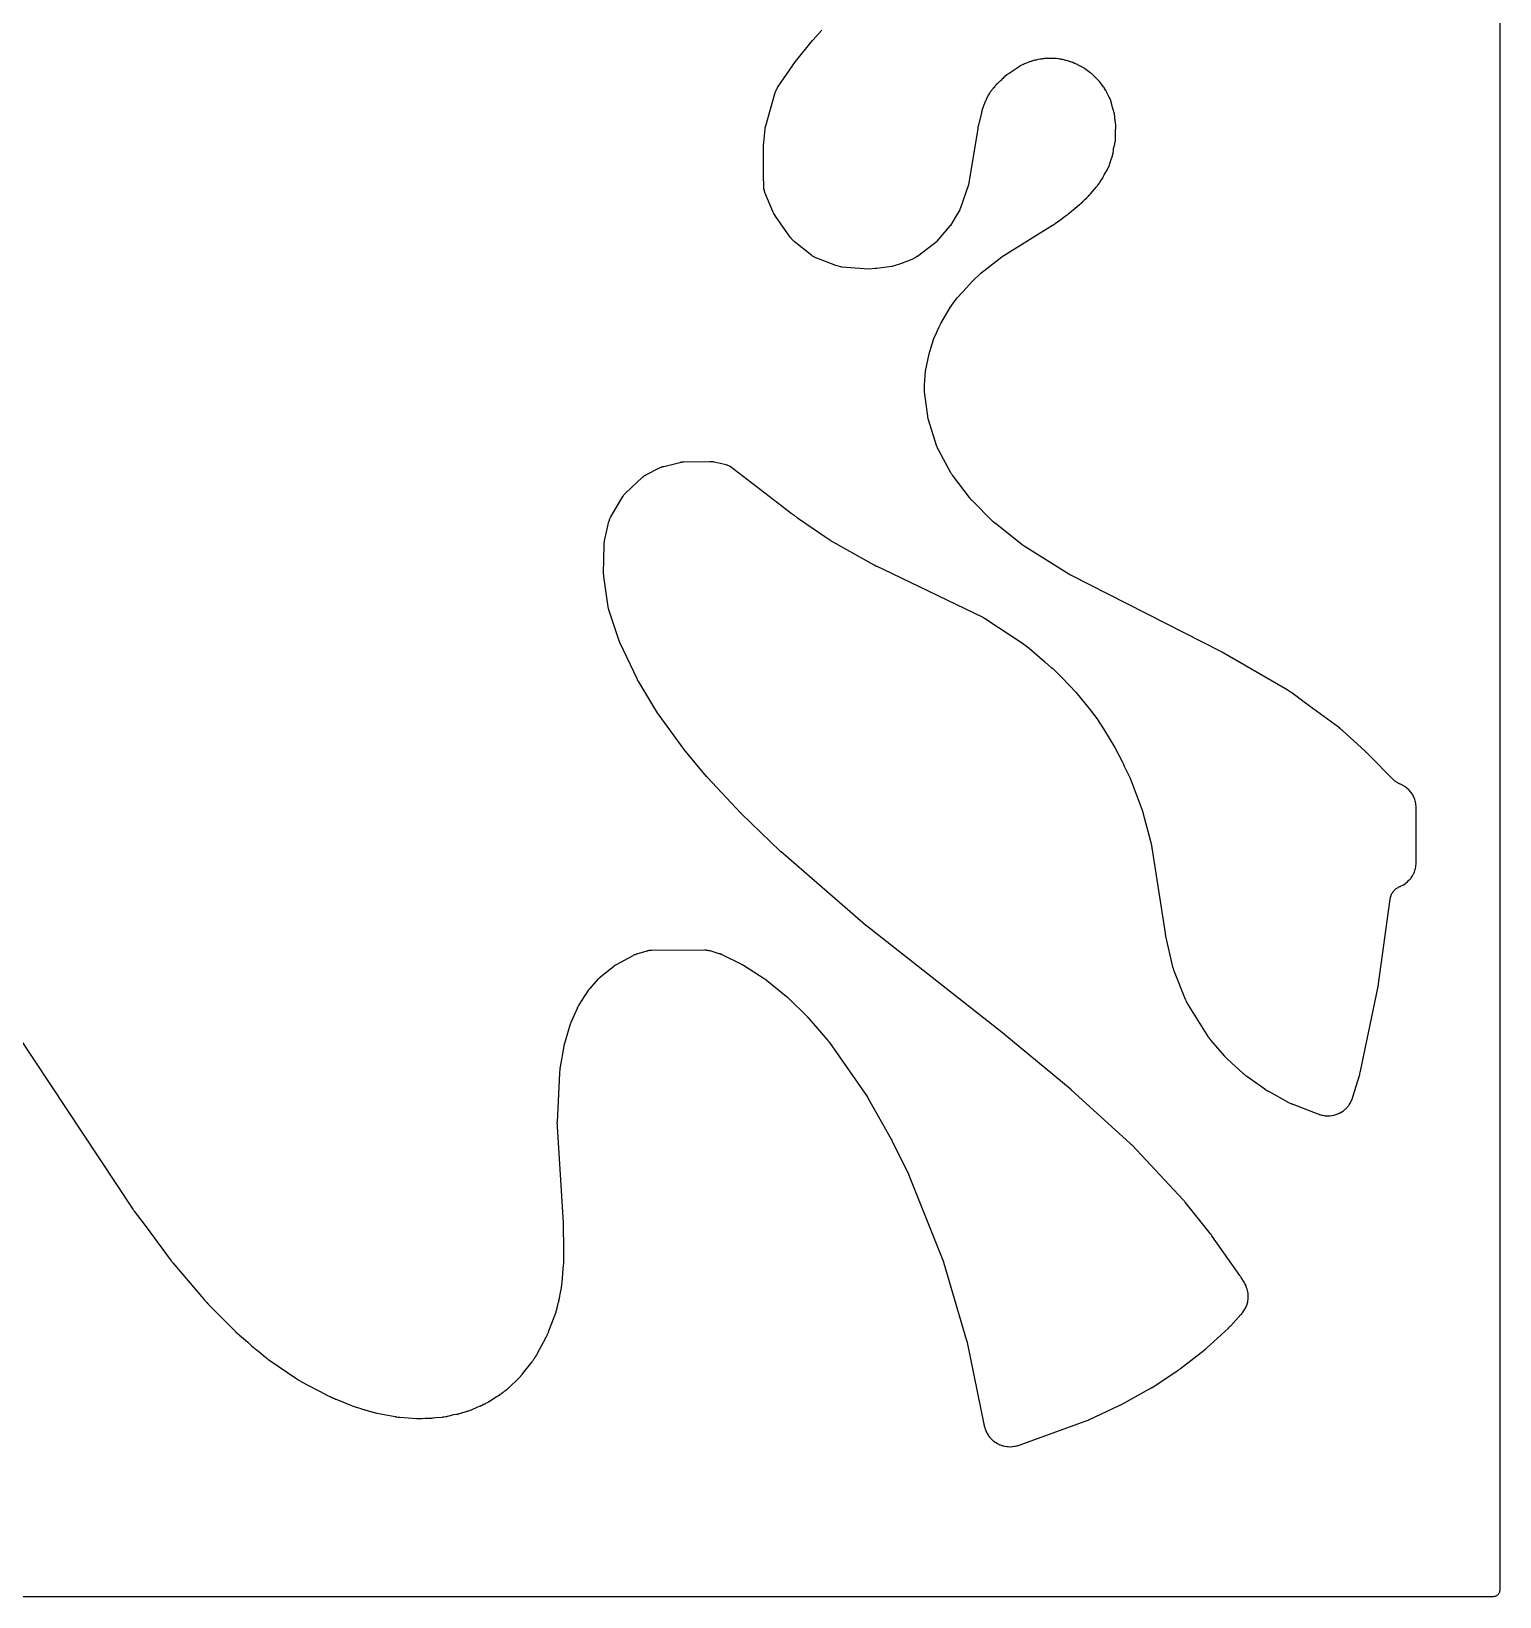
# Model space of a CAD drawing. Header units: millimetres. Extents: x 0 to 300, y 0 to 300.
# Drawn here: x 159.3 to 300.1, y -0.1 to 150 of the extents above; entities that cross this region are included whole.
import ezdxf

# ---------------------------------------------------------------- set-up
doc = ezdxf.new("R2010")
doc.units = ezdxf.units.MM
doc.layers.add('CUT', color=7, linetype='CONTINUOUS')

msp = doc.modelspace()

# ---------------------------------------------------------------- linework, layer by layer
at = {"layer": 'CUT'}
for points in [[(300.0625, 298.5625), (300.0625, 1.467), (300.0625, 1.4375), (300.0625, 0.5522), (300.0589, 0.4788), (300.0503, 0.4206), (300.036, 0.3635), (300.0162, 0.3082), (299.991, 0.255), (299.9608, 0.2046), (299.9257, 0.1573), (299.8862, 0.1137), (299.8427, 0.0743), (299.7954, 0.0392), (299.745, 0.009), (299.6918, -0.0162), (299.6365, -0.036), (299.5794, -0.0503), (299.5212, -0.0589), (299.4478, -0.0625), (298.5625, -0.0625), (1.4375, -0.0625)], [(157.8556, 53.9202), (169.0097, 37.0843), (169.0141, 37.0778), (169.0449, 37.0326), (169.0497, 37.0256), (169.0744, 36.9905), (169.0916, 36.9659), (169.0965, 36.959), (169.1288, 36.9144), (169.1341, 36.9071), (170.1777, 35.5081), (172.6848, 32.1463), (172.6905, 32.1388), (172.7309, 32.0864), (172.7372, 32.0784), (172.7421, 32.0722), (172.7428, 32.0713), (172.7904, 32.0114), (172.7962, 32.0042), (172.8346, 31.9574), (172.841, 31.9498), (175.7789, 28.4857), (175.7857, 28.4778), (175.8335, 28.4234), (175.841, 28.4151), (175.9018, 28.3483), (175.9093, 28.3403), (175.9583, 28.2884), (175.9665, 28.28), (176.0994, 28.1449), (176.1815, 28.049), (176.1913, 28.0378), (176.256, 27.9659), (176.2661, 27.955), (176.3496, 27.8667), (176.36, 27.8561), (176.4282, 27.7875), (176.4388, 27.777), (176.8214, 27.4109), (178.7811, 25.4187), (178.7906, 25.4092), (178.8533, 25.3483), (178.8631, 25.339), (178.9435, 25.2642), (178.9535, 25.2552), (179.0189, 25.1971), (179.0291, 25.1883), (180.0457, 24.3252), (180.4178, 23.9692), (180.4332, 23.9549), (180.535, 23.8641), (180.5509, 23.8504), (180.6826, 23.741), (180.699, 23.7278), (180.8069, 23.6443), (180.8237, 23.6318), (181.0778, 23.4491), (181.7493, 22.879), (181.7613, 22.8691), (181.8404, 22.8054), (181.8527, 22.7958), (181.9539, 22.7185), (181.9665, 22.7092), (182.0487, 22.6498), (182.0615, 22.6408), (184.7218, 20.8218), (184.7367, 20.8119), (184.8343, 20.7494), (184.8494, 20.74), (184.9742, 20.6651), (184.9897, 20.6562), (185.0226, 20.6377), (185.1092, 20.5876), (185.1265, 20.578), (187.504, 19.3045), (187.517, 19.2977), (187.6024, 19.2546), (187.6157, 19.2481), (187.7242, 19.1967), (187.7375, 19.1905), (187.825, 19.1517), (187.8385, 19.1459), (188.0274, 19.0674), (188.0434, 19.0591), (188.0598, 19.0508), (188.1675, 18.9988), (188.1842, 18.991), (188.3212, 18.9299), (188.3381, 18.9227), (188.4488, 18.8774), (188.4659, 18.8706), (188.8224, 18.7373), (189.8037, 18.3297), (189.8172, 18.3243), (189.9055, 18.2901), (189.9192, 18.285), (190.0311, 18.2448), (190.0449, 18.24), (190.1348, 18.2101), (190.1487, 18.2057), (190.6601, 18.0495), (190.8631, 17.9735), (190.883, 17.9664), (191.0133, 17.9228), (191.0335, 17.9165), (191.1988, 17.8676), (191.2192, 17.862), (191.3522, 17.8276), (191.3728, 17.8227), (191.4795, 17.7992), (192.0256, 17.6323), (192.041, 17.6279), (192.1411, 17.6002), (192.1565, 17.5961), (192.2831, 17.5647), (192.2986, 17.5611), (192.4001, 17.5388), (192.4157, 17.5356), (194.1721, 17.1979), (194.1894, 17.1949), (194.302, 17.1766), (194.3194, 17.1741), (194.4615, 17.1553), (194.4789, 17.1532), (194.5925, 17.1416), (194.61, 17.1401), (196.2142, 17.0231), (196.2358, 17.0219), (196.3761, 17.0167), (196.3977, 17.0163), (196.5738, 17.0162), (196.5954, 17.0166), (196.7357, 17.0215), (196.7573, 17.0227), (197.048, 17.0434), (197.1676, 17.0384), (197.1825, 17.0379), (197.2797, 17.0362), (197.2946, 17.0361), (197.353, 17.0366), (197.3828, 17.0376), (197.5767, 17.0487), (197.6065, 17.0511), (197.6645, 17.0574), (197.6793, 17.0592), (197.7756, 17.072), (197.7904, 17.0741), (198.0467, 17.1147), (198.6651, 17.1588), (198.6781, 17.1599), (198.7628, 17.1678), (198.7758, 17.1692), (198.8265, 17.175), (198.8524, 17.1786), (199.0202, 17.2054), (199.0459, 17.2101), (199.096, 17.2203), (199.1087, 17.2231), (199.1916, 17.2419), (199.2043, 17.245), (199.7781, 17.3888), (200.0402, 17.4303), (200.0551, 17.4328), (200.1515, 17.4506), (200.1663, 17.4535), (200.2239, 17.4656), (200.2533, 17.4726), (200.4428, 17.5225), (200.4718, 17.5309), (200.5279, 17.5488), (200.5422, 17.5535), (200.6349, 17.5856), (200.6491, 17.5907), (200.7819, 17.6404), (200.974, 17.6886), (200.9862, 17.6918), (201.0655, 17.7134), (201.0776, 17.7169), (201.125, 17.7309), (201.1491, 17.7386), (201.3045, 17.7918), (201.3283, 17.8005), (201.3743, 17.8184), (201.386, 17.8232), (201.4619, 17.8546), (201.4735, 17.8596), (202.0812, 18.1267), (202.2472, 18.1889), (202.2606, 18.1941), (202.347, 18.2288), (202.3602, 18.2343), (202.4116, 18.2564), (202.4376, 18.2683), (202.6049, 18.3499), (202.6303, 18.363), (202.6776, 18.3889), (202.6862, 18.3927), (202.6981, 18.3981), (202.7747, 18.4338), (202.7864, 18.4394), (202.832, 18.4618), (202.8551, 18.4738), (203.0033, 18.555), (203.0258, 18.5679), (203.0693, 18.5942), (203.0804, 18.6011), (203.1517, 18.6464), (203.1626, 18.6535), (203.6928, 19.0066), (204.2266, 19.3333), (204.2388, 19.341), (204.3173, 19.3916), (204.3293, 19.3996), (204.3758, 19.4312), (204.3992, 19.4479), (204.5484, 19.5602), (204.571, 19.578), (204.6142, 19.6139), (204.6251, 19.6232), (204.6499, 19.6448), (204.7023, 19.6814), (204.7128, 19.6889), (204.7536, 19.7187), (204.7742, 19.7344), (204.9055, 19.8392), (204.9253, 19.8557), (204.9634, 19.8889), (204.9731, 19.8975), (205.0352, 19.9541), (205.0447, 19.9629), (206.0395, 20.9084), (206.0484, 20.917), (206.1059, 20.974), (206.1147, 20.9829), (206.1485, 21.0178), (206.1655, 21.0361), (206.2227, 21.1003), (206.2662, 21.1474), (206.2829, 21.1661), (206.3146, 21.2034), (206.3226, 21.213), (206.374, 21.2761), (206.3818, 21.2859), (207.2839, 22.4412), (207.2905, 22.4499), (207.3367, 22.5113), (207.3435, 22.5205), (207.3729, 22.5613), (207.3867, 22.5812), (207.4702, 22.7072), (207.4827, 22.7269), (207.5037, 22.7615), (207.5094, 22.7709), (207.5476, 22.8365), (207.5537, 22.8472), (207.5603, 22.8592), (207.5624, 22.862), (207.6081, 22.9254), (207.615, 22.9352), (207.6418, 22.9738), (207.655, 22.9939), (207.7386, 23.1258), (207.7511, 23.1464), (207.7746, 23.1871), (207.7805, 23.1975), (207.8183, 23.2659), (207.824, 23.2765), (208.3864, 24.3451), (208.5756, 24.6854), (208.5858, 24.7046), (208.6498, 24.8302), (208.6593, 24.8497), (208.7211, 24.9826), (208.7414, 25.0232), (208.7467, 25.0342), (208.7671, 25.077), (208.7771, 25.0992), (208.8391, 25.2443), (208.8482, 25.2669), (208.8651, 25.3113), (208.8693, 25.3227), (208.8958, 25.397), (208.8998, 25.4085), (208.9561, 25.5772), (209.5545, 27.1544), (209.5583, 27.1647), (209.5842, 27.2371), (209.588, 27.2479), (209.6041, 27.2957), (209.6114, 27.3188), (209.6539, 27.4642), (209.66, 27.4867), (209.6699, 27.526), (209.6725, 27.5367), (209.6896, 27.6108), (209.6923, 27.6228), (209.7808, 28.0447), (209.8056, 28.1189), (209.8102, 28.1333), (209.839, 28.2272), (209.8432, 28.2417), (209.8591, 28.2986), (209.8665, 28.3279), (209.9096, 28.5195), (209.9156, 28.5492), (209.9256, 28.6073), (209.928, 28.6223), (209.9423, 28.7195), (209.9443, 28.7345), (209.9703, 28.9481), (210.097, 29.5523), (210.1008, 29.572), (210.1233, 29.7004), (210.1264, 29.7203), (210.1492, 29.8823), (210.1517, 29.9022), (210.1655, 30.0318), (210.1673, 30.0518), (210.2623, 31.3511), (210.3058, 31.7089), (210.3078, 31.728), (210.3189, 31.8521), (210.3203, 31.8713), (210.3292, 32.0274), (210.3299, 32.0465), (210.3331, 32.1711), (210.3332, 32.1903), (210.3324, 32.3106), (210.3388, 32.3979), (210.3399, 32.4165), (210.3449, 32.5373), (210.3454, 32.5559), (210.3471, 32.7076), (210.347, 32.7262), (210.3446, 32.8471), (210.3439, 32.8657), (210.3262, 33.2128), (210.3096, 35.6032), (210.3095, 35.6111), (210.3084, 35.6661), (210.3082, 35.6746), (210.3058, 35.7432), (210.3055, 35.7515), (210.3029, 35.8057), (210.3024, 35.8145), (209.724, 44.9898), (209.7149, 45.1677), (209.7123, 45.219), (209.7097, 45.2702), (209.7082, 45.2989), (209.7081, 45.3087), (209.7081, 45.3212), (209.7083, 45.3503), (209.7085, 45.3628), (209.7088, 45.378), (209.7091, 45.3905), (209.7101, 45.4196), (209.7106, 45.432), (209.9352, 50.1135), (209.9854, 50.5146), (209.987, 50.5292), (209.9965, 50.6243), (209.9978, 50.6389), (210.0021, 50.6961), (210.0036, 50.7255), (210.0039, 50.7347), (210.3554, 52.7214), (210.3578, 52.7345), (210.3637, 52.765), (210.3663, 52.778), (210.3696, 52.7939), (210.3724, 52.8069), (210.3792, 52.8372), (210.3821, 52.8501), (210.3857, 52.865), (210.3889, 52.8779), (210.3965, 52.908), (210.3999, 52.9209), (210.4041, 52.9365), (210.4077, 52.9493), (210.4162, 52.9792), (210.42, 52.9919), (210.9808, 54.8484), (210.985, 54.8622), (210.9953, 54.8943), (210.9998, 54.908), (211.0054, 54.9247), (211.0102, 54.9383), (211.0214, 54.9701), (211.0264, 54.9836), (211.0322, 54.9991), (211.0373, 55.0126), (211.0496, 55.044), (211.055, 55.0574), (211.0617, 55.0737), (211.0673, 55.087), (211.0806, 55.1179), (211.0864, 55.1312), (211.6355, 56.3553), (211.6424, 56.3703), (211.6588, 56.4051), (211.666, 56.42), (211.6749, 56.4381), (211.6824, 56.4528), (211.7001, 56.4871), (211.7078, 56.5017), (211.7168, 56.5183), (211.7247, 56.5328), (211.7437, 56.5664), (211.7519, 56.5807), (211.7621, 56.598), (211.7706, 56.6122), (211.7908, 56.6451), (211.7996, 56.6591), (212.6715, 58.0237), (212.6764, 58.0313), (212.684, 58.043), (212.6969, 58.0622), (212.7145, 58.0877), (212.7305, 58.1101), (212.7435, 58.1277), (212.7509, 58.1377), (212.7537, 58.1414), (212.7704, 58.1627), (212.8082, 58.2096), (212.8314, 58.2372), (212.8394, 58.2464), (212.8454, 58.2531), (213.6669, 59.1732), (213.6731, 59.1801), (213.6827, 59.1907), (213.6989, 59.208), (213.721, 59.2309), (213.7408, 59.251), (213.7569, 59.2666), (213.7661, 59.2755), (213.7696, 59.2788), (213.79, 59.2976), (213.836, 59.3387), (213.8641, 59.3628), (213.8737, 59.3707), (213.8809, 59.3766), (215.1056, 60.3619), (215.1135, 60.3682), (215.1259, 60.3779), (215.1465, 60.3937), (215.1745, 60.4144), (215.1997, 60.4324), (215.22, 60.4463), (215.2316, 60.4542), (215.2359, 60.4571), (215.2615, 60.4735), (215.3191, 60.5091), (215.354, 60.5296), (215.366, 60.5363), (215.3749, 60.5412), (216.9925, 61.4192), (217.0026, 61.4246), (217.0164, 61.4318), (217.0577, 61.4522), (217.1274, 61.4845), (217.1585, 61.4982), (217.1901, 61.5106), (217.2621, 61.5375), (217.3057, 61.5524), (217.3205, 61.5571), (217.3315, 61.5605), (218.3149, 61.8566), (218.3254, 61.8597), (218.3417, 61.8644), (218.3686, 61.8717), (218.4049, 61.8809), (218.4373, 61.8885), (218.4419, 61.8895), (218.4995, 61.9), (218.5783, 61.9117), (218.6536, 61.9196), (218.7069, 61.923), (218.7512, 61.9247), (218.7656, 61.9249), (218.7765, 61.925), (223.86, 61.9341), (223.8708, 61.934), (223.8875, 61.9339), (223.9151, 61.9332), (223.9521, 61.9316), (223.985, 61.9297), (223.9896, 61.9293), (224.0471, 61.923), (224.1252, 61.9119), (224.1988, 61.8982), (224.2502, 61.8865), (224.2927, 61.8756), (224.3064, 61.8718), (224.3168, 61.8688), (225.2051, 61.6079), (225.2142, 61.6052), (225.2285, 61.6008), (225.2519, 61.5933), (225.2832, 61.5828), (225.3108, 61.5731), (225.3326, 61.565), (225.345, 61.5602), (225.3496, 61.5585), (225.3762, 61.5476), (225.4351, 61.5225), (225.4701, 61.5067), (225.4818, 61.5011), (225.4904, 61.4969), (227.4338, 60.5432), (227.4453, 60.5375), (227.4721, 60.5239), (227.4835, 60.518), (227.4974, 60.5107), (227.5087, 60.5046), (227.535, 60.4902), (227.5463, 60.484), (227.5592, 60.4768), (227.5703, 60.4704), (227.5962, 60.4553), (227.6073, 60.4487), (227.6207, 60.4406), (227.6317, 60.4339), (227.6572, 60.4181), (227.668, 60.4112), (229.5489, 59.2043), (229.5595, 59.1974), (229.5842, 59.1811), (229.5948, 59.174), (229.6076, 59.1653), (229.618, 59.158), (229.6422, 59.141), (229.6525, 59.1336), (229.6644, 59.1251), (229.6746, 59.1176), (229.6983, 59.0999), (229.7084, 59.0922), (229.7207, 59.0828), (229.7307, 59.075), (229.7539, 59.0566), (229.7638, 59.0487), (231.6445, 57.5176), (231.6527, 57.5108), (231.6719, 57.4948), (231.6801, 57.4879), (231.69, 57.4794), (231.6981, 57.4724), (231.7169, 57.456), (231.7249, 57.4489), (231.7341, 57.4406), (231.742, 57.4335), (231.7604, 57.4166), (231.7683, 57.4093), (231.7778, 57.4003), (231.7855, 57.3929), (231.8035, 57.3756), (231.8112, 57.3682), (233.6885, 55.5168), (233.695, 55.5103), (233.71, 55.4952), (233.7165, 55.4887), (233.7242, 55.4807), (233.7306, 55.4741), (233.7453, 55.4586), (233.7516, 55.452), (233.7588, 55.4443), (233.765, 55.4376), (233.7794, 55.4219), (233.7856, 55.4151), (233.793, 55.4068), (233.7991, 55.3999), (233.8132, 55.3839), (233.8192, 55.377), (235.6548, 53.2461), (235.6622, 53.2373), (235.6795, 53.2168), (235.6868, 53.2079), (235.6957, 53.1971), (235.7029, 53.1881), (235.7196, 53.1671), (235.7267, 53.1581), (235.7348, 53.1477), (235.7418, 53.1385), (235.758, 53.1171), (235.7649, 53.1079), (235.7732, 53.0966), (235.7799, 53.0873), (235.7955, 53.0655), (235.8022, 53.0562), (239.4033, 47.8919), (239.4093, 47.8832), (239.4233, 47.8626), (239.4292, 47.8538), (239.4364, 47.843), (239.4422, 47.8341), (239.4557, 47.8132), (239.4614, 47.8042), (239.4679, 47.7939), (239.4735, 47.7848), (239.4865, 47.7636), (239.492, 47.7545), (239.4987, 47.7434), (239.5041, 47.7342), (239.5166, 47.7127), (239.5218, 47.7035), (241.7334, 43.7896), (241.736, 43.7849), (241.742, 43.7741), (241.7446, 43.7694), (241.7508, 43.7582), (241.7539, 43.7525), (241.7612, 43.739), (241.7642, 43.7333), (241.7678, 43.7266), (241.7708, 43.7208), (241.7779, 43.7072), (241.7806, 43.7021), (241.7862, 43.691), (241.7941, 43.6753), (241.7975, 43.6683), (243.3457, 40.5125), (243.3488, 40.5063), (243.3558, 40.4916), (243.3588, 40.4852), (243.3659, 40.4702), (243.3695, 40.4624), (243.3779, 40.4443), (243.3814, 40.4365), (243.3855, 40.4275), (243.389, 40.4196), (243.397, 40.4012), (243.4004, 40.3933), (243.4021, 40.3894), (243.406, 40.38), (243.4151, 40.358), (243.4189, 40.3486), (246.6701, 32.2041), (246.6739, 32.1944), (246.6827, 32.1717), (246.6864, 32.1619), (246.6908, 32.15), (246.6944, 32.1403), (246.7026, 32.1174), (246.706, 32.1076), (246.71, 32.0962), (246.7133, 32.0864), (246.721, 32.0633), (246.7243, 32.0534), (246.7281, 32.0413), (246.7313, 32.0313), (246.7384, 32.0081), (246.7414, 31.9981), (248.9533, 24.5081), (248.9559, 24.4989), (248.962, 24.4775), (248.9646, 24.4684), (248.9676, 24.4571), (248.9701, 24.4479), (248.9757, 24.4264), (248.978, 24.4172), (248.9807, 24.4065), (248.983, 24.3973), (248.9881, 24.3757), (248.9903, 24.3664), (248.9929, 24.355), (248.9949, 24.3457), (248.9996, 24.324), (249.0016, 24.3147), (250.6073, 16.492), (250.6087, 16.4855), (250.6117, 16.4702), (250.6129, 16.4637), (250.6166, 16.4442), (250.6178, 16.4384), (250.6259, 16.3976), (250.6273, 16.3911), (250.6485, 16.291), (250.6555, 16.2616), (250.7044, 16.077), (250.7224, 16.0206), (250.7864, 15.8493), (250.8095, 15.7956), (250.8907, 15.6297), (250.9189, 15.5786), (251.0159, 15.4214), (251.0489, 15.3732), (251.1607, 15.2261), (251.1983, 15.1814), (251.3239, 15.0459), (251.3656, 15.0051), (251.5038, 14.8824), (251.5493, 14.8458), (251.6987, 14.7372), (251.7476, 14.7052), (251.9069, 14.6117), (251.9586, 14.5846), (252.1262, 14.507), (252.1804, 14.485), (252.3547, 14.4241), (252.4108, 14.4075), (252.5902, 14.3638), (252.6476, 14.3528), (252.8305, 14.3267), (252.8886, 14.3213), (253.0732, 14.3132), (253.1316, 14.3134), (253.3161, 14.3233), (253.3742, 14.3293), (253.5568, 14.357), (253.6141, 14.3686), (253.7956, 14.4146), (253.8237, 14.4225), (253.8783, 14.4391), (253.8922, 14.4436), (253.9823, 14.4736), (253.9961, 14.4784), (260.4135, 16.7891), (260.4264, 16.7939), (260.5101, 16.8263), (260.523, 16.8314), (260.6271, 16.8744), (260.6398, 16.8798), (260.7219, 16.916), (260.7345, 16.9217), (263.5818, 18.254), (263.5907, 18.2582), (263.6517, 18.2881), (263.6611, 18.2927), (263.7366, 18.3312), (263.7457, 18.336), (263.8049, 18.3674), (263.8145, 18.3726), (266.494, 19.8603), (266.5032, 19.8655), (266.5668, 19.9023), (266.5766, 19.9081), (266.655, 19.9555), (266.6645, 19.9613), (266.7258, 19.9999), (266.7358, 20.0064), (269.2029, 21.6287), (269.2122, 21.635), (269.2765, 21.679), (269.2863, 21.6858), (269.3653, 21.7423), (269.3748, 21.7492), (269.4364, 21.795), (269.4464, 21.8027), (271.7209, 23.5715), (271.7306, 23.5792), (271.7928, 23.6296), (271.8023, 23.6375), (271.8791, 23.7025), (271.8884, 23.7105), (271.9485, 23.7635), (271.9577, 23.7718), (274.0466, 25.6915), (274.0557, 25.7), (274.1142, 25.7561), (274.1231, 25.7648), (274.1952, 25.8368), (274.2039, 25.8457), (274.2601, 25.9042), (274.2687, 25.9133), (275.2518, 26.9806), (275.2618, 26.9917), (275.3258, 27.0648), (275.3356, 27.0762), (275.3729, 27.1211), (275.3915, 27.1445), (275.5067, 27.2977), (275.5402, 27.3473), (275.6382, 27.5089), (275.6666, 27.5615), (275.748, 27.7322), (275.7711, 27.7873), (275.8351, 27.9652), (275.8525, 28.0224), (275.8985, 28.2058), (275.9102, 28.2645), (275.9377, 28.4515), (275.9434, 28.511), (275.9522, 28.6999), (275.952, 28.7597), (275.9419, 28.9485), (275.9358, 29.0079), (275.907, 29.1948), (275.8949, 29.2534), (275.8476, 29.4364), (275.8298, 29.4935), (275.7645, 29.6709), (275.7411, 29.7259), (275.6574, 29.8984), (275.6437, 29.9249), (275.6156, 29.9761), (275.6082, 29.9891), (275.5593, 30.0731), (275.5516, 30.086), (275.2738, 30.5372), (275.2693, 30.5445), (275.2371, 30.5951), (275.2321, 30.6028), (275.191, 30.6653), (275.186, 30.6728), (275.1528, 30.7216), (275.1473, 30.7296), (272.4747, 34.5303), (272.4696, 34.5374), (272.4341, 34.5863), (272.4286, 34.5939), (272.3833, 34.6542), (272.3778, 34.6615), (272.3413, 34.7087), (272.3353, 34.7164), (269.8936, 37.7701), (269.8866, 37.7787), (269.8373, 37.8381), (269.8296, 37.8471), (269.7667, 37.9199), (269.759, 37.9286), (269.7082, 37.9852), (269.6998, 37.9943), (264.8111, 43.2102), (264.8035, 43.2182), (264.75, 43.2732), (264.7417, 43.2816), (264.6737, 43.3488), (264.6653, 43.3569), (264.6106, 43.409), (264.6015, 43.4174), (259.0214, 48.509), (259.0163, 48.5136), (258.9806, 48.5453), (258.9751, 48.5502), (258.9302, 48.5892), (258.9247, 48.5939), (258.8889, 48.6244), (258.883, 48.6293), (252.6146, 53.8139), (252.6119, 53.8161), (252.5931, 53.8314), (252.5901, 53.8338), (252.5666, 53.8528), (252.5637, 53.8551), (252.545, 53.87), (252.5419, 53.8725), (239.342, 64.2513), (239.3306, 64.2603), (239.3189, 64.2696), (239.315, 64.2728), (239.3055, 64.2805), (239.3014, 64.2838), (239.2967, 64.2877), (239.2927, 64.291), (239.2832, 64.2989), (239.2797, 64.3018), (239.2721, 64.3082), (239.2613, 64.3175), (239.2566, 64.3215), (231.1576, 71.3261), (231.1537, 71.3295), (231.1447, 71.3373), (231.1409, 71.3407), (231.1317, 71.3489), (231.127, 71.353), (231.1161, 71.3628), (231.1114, 71.3671), (231.106, 71.372), (231.1014, 71.3762), (231.0906, 71.3862), (231.0865, 71.39), (231.0779, 71.3981), (231.0656, 71.4098), (231.0602, 71.415), (227.3704, 74.9862), (227.367, 74.9895), (227.3592, 74.9971), (227.3558, 75.0004), (227.3479, 75.0082), (227.3438, 75.0123), (227.3344, 75.0218), (227.3303, 75.0258), (227.3257, 75.0306), (227.3216, 75.0347), (227.3123, 75.0443), (227.3088, 75.0479), (227.3013, 75.0558), (227.2906, 75.067), (227.2859, 75.072), (224.1089, 78.4781), (224.1055, 78.4818), (224.0975, 78.4904), (224.0941, 78.4942), (224.0859, 78.5031), (224.0818, 78.5077), (224.0721, 78.5184), (224.068, 78.5231), (224.0632, 78.5284), (224.0591, 78.5331), (224.0495, 78.544), (224.046, 78.5481), (224.0383, 78.5571), (224.0275, 78.5698), (224.0227, 78.5755), (221.8544, 81.1741), (221.8506, 81.1787), (221.8418, 81.1894), (221.838, 81.194), (221.8291, 81.205), (221.8245, 81.2106), (221.8139, 81.2239), (221.8094, 81.2296), (221.8042, 81.2362), (221.7997, 81.242), (221.7893, 81.2555), (221.7849, 81.2613), (221.7826, 81.2642), (221.7774, 81.2711), (221.7654, 81.2873), (221.7603, 81.2942), (219.46, 84.4452), (219.4545, 84.4529), (219.4417, 84.4708), (219.4363, 84.4785), (219.4297, 84.4878), (219.4244, 84.4956), (219.4121, 84.5136), (219.4068, 84.5214), (219.4008, 84.5304), (219.3956, 84.5382), (219.3837, 84.5566), (219.3786, 84.5645), (219.3724, 84.5741), (219.3674, 84.5821), (219.3558, 84.6007), (219.3509, 84.6087), (217.5105, 87.6304), (217.5044, 87.6405), (217.4905, 87.6641), (217.4845, 87.6743), (217.4774, 87.6868), (217.4716, 87.697), (217.4582, 87.721), (217.4526, 87.7314), (217.4461, 87.7433), (217.4406, 87.7537), (217.4279, 87.778), (217.4225, 87.7885), (217.416, 87.8013), (217.4108, 87.8119), (217.3987, 87.8365), (217.3936, 87.8471), (215.7121, 91.3969), (215.7062, 91.4096), (215.6927, 91.4393), (215.687, 91.4521), (215.6802, 91.4677), (215.6747, 91.4805), (215.6621, 91.5106), (215.6568, 91.5236), (215.6509, 91.5385), (215.6458, 91.5515), (215.6342, 91.5819), (215.6293, 91.595), (215.6234, 91.611), (215.6188, 91.6242), (215.6081, 91.655), (215.6036, 91.6682), (214.66, 94.5332), (214.657, 94.5425), (214.6524, 94.557), (214.6451, 94.5811), (214.6358, 94.6135), (214.628, 94.6424), (214.6223, 94.6655), (214.619, 94.6787), (214.6179, 94.6836), (214.6116, 94.7124), (214.5987, 94.7765), (214.5918, 94.8152), (214.5898, 94.8283), (214.5883, 94.838), (214.1692, 97.7342), (214.1681, 97.7414), (214.1658, 97.7583), (214.1654, 97.7614), (214.1617, 97.7942), (214.1554, 97.8601), (214.1536, 97.8827), (214.1522, 97.9143), (214.1502, 97.9979), (214.15, 98.0338), (214.1935, 100.7694), (214.1938, 100.7813), (214.1943, 100.7972), (214.1969, 100.8442), (214.2032, 100.9223), (214.2067, 100.9568), (214.2116, 100.9912), (214.2241, 101.0687), (214.2328, 101.1149), (214.2361, 101.1304), (214.2387, 101.1419), (214.6631, 102.9947), (214.6658, 103.0059), (214.6694, 103.021), (214.6814, 103.0655), (214.6969, 103.1175), (214.7231, 103.193), (214.7516, 103.2648), (214.7847, 103.3384), (214.81, 103.3884), (214.8322, 103.4297), (214.8398, 103.4429), (214.8456, 103.4529), (215.9967, 105.4056), (216.0022, 105.4148), (216.0107, 105.4289), (216.0253, 105.4522), (216.0453, 105.483), (216.0635, 105.51), (216.0661, 105.5138), (216.1005, 105.5597), (216.1494, 105.6208), (216.1981, 105.6767), (216.2341, 105.7148), (216.2647, 105.7456), (216.2749, 105.7554), (216.2827, 105.7628), (217.8352, 107.2181), (217.8429, 107.2252), (217.8549, 107.2363), (217.8751, 107.2542), (217.9026, 107.2779), (217.9273, 107.2984), (217.9308, 107.3012), (217.976, 107.3352), (218.0391, 107.3795), (218.1006, 107.4191), (218.1451, 107.4453), (218.1825, 107.4662), (218.1949, 107.4726), (218.2042, 107.4775), (219.5217, 108.1503), (219.5334, 108.1561), (219.5492, 108.1639), (219.5967, 108.1856), (219.677, 108.2195), (219.7128, 108.2337), (219.7492, 108.2464), (219.8322, 108.2732), (219.8824, 108.2878), (219.8994, 108.2922), (219.9121, 108.2954), (221.4561, 108.6728), (221.4682, 108.6757), (221.4846, 108.6795), (221.5333, 108.6893), (221.6151, 108.7033), (221.6513, 108.7088), (221.6877, 108.7128), (221.7703, 108.7201), (221.82, 108.723), (221.8367, 108.7236), (221.8492, 108.7239), (224.3399, 108.7705), (224.3492, 108.7706), (224.3636, 108.7707), (224.3874, 108.7706), (224.4194, 108.77), (224.4477, 108.7691), (224.4517, 108.7689), (224.5014, 108.765), (224.569, 108.7579), (224.6329, 108.7488), (224.6778, 108.7408), (224.7149, 108.7334), (224.7269, 108.7307), (224.736, 108.7286), (225.8989, 108.4575), (225.9112, 108.4545), (225.9278, 108.4504), (225.9766, 108.4368), (226.0334, 108.4193), (226.1159, 108.3893), (226.1943, 108.3565), (226.2724, 108.3191), (231.6791, 104.1643), (231.8454, 104.0349), (232.1406, 103.7979), (232.1503, 103.7902), (232.2142, 103.7411), (232.224, 103.7336), (232.3054, 103.6736), (232.3155, 103.6664), (232.3813, 103.62), (232.3915, 103.6129), (232.3992, 103.6077), (232.4009, 103.6065), (232.4431, 103.5763), (232.45, 103.5714), (232.456, 103.5672), (232.5658, 103.4828), (232.5719, 103.4782), (232.615, 103.446), (232.6217, 103.441), (232.6759, 103.4016), (232.6825, 103.3969), (232.7258, 103.3663), (232.7329, 103.3614), (234.0416, 102.4651), (235.3434, 101.5602), (235.3548, 101.5525), (235.4288, 101.5035), (235.4403, 101.4961), (235.5347, 101.4367), (235.5464, 101.4295), (235.6042, 101.3949), (235.634, 101.3745), (235.6449, 101.3672), (235.7162, 101.3207), (235.7273, 101.3136), (235.8181, 101.2571), (235.8293, 101.2503), (235.9026, 101.2068), (235.914, 101.2003), (240.0675, 98.8602), (240.0772, 98.8549), (240.1451, 98.8182), (240.1556, 98.8127), (240.2411, 98.7688), (240.2515, 98.7635), (240.3198, 98.7301), (240.331, 98.7247), (240.3341, 98.7233), (240.3411, 98.72), (240.939, 98.4425), (250.5149, 93.827), (250.5272, 93.8209), (250.5558, 93.8066), (250.5681, 93.8003), (250.5829, 93.7926), (250.595, 93.7862), (250.6232, 93.771), (250.6353, 93.7643), (250.6491, 93.7566), (250.661, 93.7498), (250.6887, 93.7337), (250.6926, 93.7315), (250.695, 93.73), (250.7044, 93.7242), (250.7159, 93.717), (250.7253, 93.7111), (250.7471, 93.6972), (250.7564, 93.6911), (254.3209, 91.3446), (254.9463, 90.8523), (256.4416, 89.5639), (257.0719, 89.0209), (257.2061, 88.9052), (257.2804, 88.8412), (258.1546, 87.9972), (259.4156, 86.6612), (260.8059, 84.9638), (261.4487, 84.119), (262.0897, 83.1389), (263.1667, 81.3558), (263.8917, 79.9385), (263.9596, 79.7977), (264.0707, 79.5672), (264.2633, 79.1678), (264.6356, 78.396), (265.7801, 75.3411), (265.7839, 75.3308), (265.7926, 75.3066), (265.7963, 75.2963), (265.8007, 75.2836), (265.8042, 75.2732), (265.8123, 75.2488), (265.8157, 75.2384), (265.8196, 75.2263), (265.8229, 75.2158), (265.8304, 75.1913), (265.8335, 75.1808), (265.8373, 75.1679), (265.8403, 75.1573), (265.8473, 75.1326), (265.8502, 75.122), (266.5822, 72.3783), (266.5852, 72.3667), (266.592, 72.3397), (266.5948, 72.3281), (266.5982, 72.3139), (266.6009, 72.3023), (266.607, 72.2751), (266.6096, 72.2635), (266.6124, 72.25), (266.6148, 72.2383), (266.6202, 72.211), (266.6224, 72.1993), (266.625, 72.1849), (266.6271, 72.1732), (266.6317, 72.1457), (266.6336, 72.1339), (267.9732, 63.5383), (267.9749, 63.5282), (267.987, 63.4581), (267.989, 63.4474), (268.0057, 63.3603), (268.0078, 63.3498), (268.0223, 63.2813), (268.0247, 63.2701), (268.7037, 60.3297), (268.7063, 60.3189), (268.725, 60.2443), (268.7279, 60.2332), (268.7411, 60.1846), (268.7479, 60.1612), (268.7934, 60.0167), (268.8008, 59.9946), (268.8145, 59.9564), (268.8183, 59.9461), (268.8452, 59.875), (268.8497, 59.8635), (269.9194, 57.2073), (269.9246, 57.195), (269.9586, 57.1157), (269.9639, 57.1035), (269.9854, 57.0563), (269.997, 57.0324), (270.0754, 56.8786), (270.0879, 56.8552), (270.1135, 56.8101), (270.1202, 56.7986), (270.1644, 56.7245), (270.1714, 56.7131), (272.0948, 53.6452), (272.1006, 53.6362), (272.1413, 53.5738), (272.1474, 53.5645), (272.1749, 53.5241), (272.1885, 53.5049), (272.2756, 53.3868), (272.2894, 53.3688), (272.3139, 53.3381), (272.3206, 53.3298), (272.3676, 53.273), (272.3753, 53.2639), (273.6408, 51.7945), (273.6535, 51.7803), (273.7367, 51.6896), (273.7497, 51.6759), (273.8578, 51.5654), (273.8712, 51.5521), (273.9601, 51.4668), (273.974, 51.4539), (275.4743, 50.102), (275.4875, 50.0905), (275.5741, 50.0169), (275.5876, 50.0057), (275.6991, 49.9165), (275.7129, 49.9058), (275.8037, 49.8373), (275.8179, 49.827), (277.5369, 48.6083), (277.5505, 48.599), (277.6397, 48.5393), (277.6535, 48.5304), (277.7675, 48.4586), (277.7816, 48.45), (277.874, 48.3954), (277.8883, 48.3872), (279.7291, 47.3657), (279.7479, 47.3557), (279.8711, 47.2929), (279.8903, 47.2836), (280.0476, 47.2103), (280.067, 47.2017), (280.1944, 47.1478), (280.2142, 47.1399), (282.6356, 46.2154), (282.6492, 46.2104), (282.738, 46.1789), (282.7518, 46.1743), (282.8056, 46.1566), (282.8333, 46.1483), (283.0125, 46.0991), (283.0691, 46.0864), (283.2497, 46.0552), (283.3072, 46.0481), (283.49, 46.0344), (283.5479, 46.0329), (283.7312, 46.0369), (283.789, 46.0409), (283.971, 46.0626), (284.0282, 46.0723), (284.2072, 46.1114), (284.2632, 46.1265), (284.4376, 46.1828), (284.4919, 46.2032), (284.6601, 46.276), (284.7121, 46.3016), (284.8725, 46.3903), (284.9218, 46.4208), (285.0729, 46.5245), (285.119, 46.5596), (285.2594, 46.6775), (285.3019, 46.7169), (285.4302, 46.8477), (285.4688, 46.891), (285.5839, 47.0337), (285.6181, 47.0805), (285.7189, 47.2336), (285.7484, 47.2835), (285.8339, 47.4455), (285.8585, 47.4981), (285.9289, 47.67), (285.9393, 47.6971), (285.9582, 47.7504), (285.9629, 47.7642), (285.9922, 47.8537), (285.9966, 47.8675), (286.637, 49.9954), (286.6406, 50.0081), (286.6636, 50.091), (286.667, 50.1038), (286.6936, 50.2086), (286.6967, 50.2214), (286.716, 50.3053), (286.7188, 50.3182), (288.3985, 58.4346), (288.4003, 58.4438), (288.4126, 58.5082), (288.4144, 58.5182), (288.4283, 58.5987), (288.4299, 58.6085), (288.4399, 58.6723), (288.4415, 58.6827), (289.5654, 66.8143), (289.5722, 66.8563), (289.5865, 66.933), (289.6061, 67.0158), (289.6217, 67.0703), (289.649, 67.1509), (289.6697, 67.2037), (289.7045, 67.2813), (289.7301, 67.3319), (289.7721, 67.4059), (289.8023, 67.4539), (289.8511, 67.5236), (289.8858, 67.5685), (289.941, 67.6333), (289.9797, 67.6747), (290.0407, 67.734), (290.0832, 67.7715), (290.1496, 67.8248), (290.1954, 67.8582), (290.2665, 67.9049), (290.3153, 67.9338), (290.3905, 67.9736), (290.4611, 68.0069), (290.5, 68.0241), (290.5052, 68.0262), (290.5191, 68.0321), (290.5727, 68.056), (290.5999, 68.0688), (290.772, 68.1558), (290.8242, 68.1855), (290.9845, 68.2878), (291.0335, 68.3227), (291.1827, 68.4405), (291.228, 68.4801), (291.3647, 68.6122), (291.4058, 68.6561), (291.5285, 68.8013), (291.565, 68.8491), (291.6726, 69.0058), (291.7041, 69.0571), (291.7955, 69.2238), (291.8217, 69.2779), (291.896, 69.4529), (291.9167, 69.5094), (291.973, 69.691), (291.9879, 69.7493), (292.0258, 69.9356), (292.0348, 69.995), (292.0541, 70.1868), (292.0563, 70.2168), (292.0593, 70.2755), (292.0599, 70.2905), (292.0623, 70.3882), (292.0625, 70.4033), (292.0625, 75.4298), (292.0625, 75.4723), (292.0623, 75.4876), (292.0598, 75.5867), (292.0592, 75.602), (292.0562, 75.6615), (292.0538, 75.6919), (292.034, 75.8865), (292.0247, 75.9468), (291.9857, 76.1357), (291.9704, 76.1947), (291.9124, 76.3787), (291.8911, 76.4359), (291.8148, 76.613), (291.7878, 76.6678), (291.6939, 76.8362), (291.6615, 76.8879), (291.5509, 77.046), (291.5134, 77.0941), (291.3874, 77.2401), (291.3452, 77.2842), (291.205, 77.4167), (291.1585, 77.4563), (291.0056, 77.5738), (290.9554, 77.6084), (290.7913, 77.7098), (290.7378, 77.7392), (290.5618, 77.8245), (290.534, 77.8372), (290.46, 77.8685), (290.4532, 77.8714), (290.4146, 77.8872), (290.3736, 77.9052), (290.2978, 77.9407), (290.2173, 77.9835), (290.1653, 78.0147), (290.0895, 78.0654), (290.0409, 78.1017), (289.9707, 78.1599), (289.9091, 78.2164), (289.8763, 78.2481), (287.4993, 80.6621), (287.4939, 80.6675), (287.4562, 80.7048), (287.4503, 80.7105), (287.4027, 80.7564), (287.3969, 80.7619), (287.3588, 80.7976), (287.3525, 80.8034), (287.316, 80.8368), (287.2909, 80.8625), (287.285, 80.8685), (287.2438, 80.9097), (287.2374, 80.916), (287.1852, 80.9666), (287.1788, 80.9727), (287.137, 81.0121), (287.13, 81.0185), (285.0409, 82.9245), (285.0293, 82.9348), (284.9531, 83.0008), (284.9412, 83.0108), (284.8434, 83.0912), (284.8313, 83.1009), (284.7987, 83.1263), (284.7023, 83.2053), (284.69, 83.2151), (284.6091, 83.2779), (284.5966, 83.2874), (281.4407, 85.6083), (280.131, 86.5755), (280.1177, 86.5851), (280.03, 86.6462), (280.0229, 86.651), (280.019, 86.6539), (280.0057, 86.6634), (279.9185, 86.7239), (279.9049, 86.7331), (279.7934, 86.8061), (279.7796, 86.8148), (279.6892, 86.8706), (279.6752, 86.879), (273.5642, 90.4198), (273.5575, 90.4237), (273.5105, 90.4501), (273.5032, 90.4541), (273.4442, 90.4863), (273.437, 90.4901), (273.39, 90.5149), (273.3822, 90.5189), (258.9411, 97.8594), (258.9322, 97.864), (258.9115, 97.8748), (258.9027, 97.8795), (258.8919, 97.8853), (258.8831, 97.8901), (258.8627, 97.9013), (258.8539, 97.9062), (258.8439, 97.9119), (258.8352, 97.9169), (258.815, 97.9286), (258.8064, 97.9336), (258.7959, 97.9399), (258.7873, 97.9451), (258.7674, 97.9572), (258.7589, 97.9625), (254.4546, 100.6563), (254.4441, 100.663), (254.4198, 100.6787), (254.4094, 100.6855), (254.3968, 100.6938), (254.3866, 100.7008), (254.3627, 100.7171), (254.3525, 100.7242), (254.3409, 100.7324), (254.3308, 100.7396), (254.3074, 100.7566), (254.2974, 100.764), (254.2853, 100.773), (254.2754, 100.7805), (254.2525, 100.7982), (254.2427, 100.8058), (251.7074, 102.8119), (251.6973, 102.8201), (251.6738, 102.8392), (251.6638, 102.8475), (251.6517, 102.8577), (251.6418, 102.8661), (251.6189, 102.8859), (251.6091, 102.8945), (251.598, 102.9044), (251.5883, 102.9131), (251.566, 102.9335), (251.5565, 102.9424), (251.5449, 102.9533), (251.5356, 102.9622), (251.5138, 102.9833), (251.5046, 102.9924), (249.4393, 105.0554), (249.4286, 105.0663), (249.4037, 105.092), (249.3932, 105.1031), (249.3804, 105.1167), (249.37, 105.128), (249.3461, 105.1545), (249.3359, 105.166), (249.3243, 105.1792), (249.3143, 105.1909), (249.2913, 105.2182), (249.2815, 105.23), (249.2697, 105.2445), (249.2601, 105.2564), (249.238, 105.2845), (249.2286, 105.2966), (247.5996, 107.4407), (247.5954, 107.4462), (247.5858, 107.4591), (247.584, 107.4615), (247.5658, 107.4869), (247.5303, 107.5384), (247.5183, 107.5562), (247.5026, 107.5816), (247.4622, 107.6496), (247.4454, 107.6791), (246.2441, 109.8842), (246.2392, 109.8933), (246.2315, 109.9079), (246.2192, 109.932), (246.2034, 109.9642), (246.1898, 109.9932), (246.1793, 110.0165), (246.1734, 110.0299), (246.1713, 110.0348), (246.1594, 110.064), (246.134, 110.1295), (246.1197, 110.169), (246.1152, 110.1825), (246.1119, 110.1925), (245.2536, 112.8569), (244.9069, 115.4528), (244.9093, 115.7889), (244.9097, 115.8452), (244.91, 115.8821), (244.9114, 116.0765), (244.9474, 116.5275), (245.0177, 117.4091), (245.3548, 119.0772), (245.5523, 119.7271), (245.8039, 120.5553), (246.0552, 121.0951), (246.1621, 121.3247), (246.2935, 121.607), (246.4699, 121.9858), (247.3705, 123.5347), (247.8577, 124.1941), (247.8625, 124.2006), (247.8851, 124.2312), (248.0217, 124.4161), (248.5918, 125.0393), (249.5197, 126.0537), (250.3101, 126.8197), (252.3422, 128.3879), (252.35, 128.3939), (252.3685, 128.4078), (252.3764, 128.4137), (252.3862, 128.4209), (252.3942, 128.4267), (252.4129, 128.4402), (252.421, 128.446), (252.4258, 128.4494), (252.4328, 128.4542), (252.4419, 128.4603), (252.4498, 128.4657), (252.4684, 128.478), (252.4764, 128.4832), (252.4861, 128.4895), (252.4942, 128.4947), (252.513, 128.5066), (252.5211, 128.5117), (257.199, 131.4043), (257.2126, 131.413), (257.3006, 131.4708), (257.314, 131.4798), (257.4225, 131.5552), (257.4356, 131.5647), (257.5203, 131.6271), (257.5332, 131.6368), (258.1308, 132.1023), (258.4405, 132.3005), (258.4495, 132.3063), (258.512, 132.3479), (258.5213, 132.3542), (258.5617, 132.3822), (258.5809, 132.3961), (258.699, 132.4849), (258.717, 132.499), (258.7476, 132.524), (258.7559, 132.5308), (258.8126, 132.5787), (258.8217, 132.5866), (259.359, 133.0589), (259.7812, 133.3878), (259.7909, 133.3956), (259.8536, 133.4465), (259.8631, 133.4544), (259.9002, 133.4858), (259.9188, 133.5023), (260.0375, 133.6117), (260.0554, 133.6289), (260.0898, 133.6633), (260.0984, 133.6721), (260.1543, 133.7304), (260.1628, 133.7395), (260.2886, 133.8763), (260.4686, 134.0346), (260.4781, 134.0431), (260.5389, 134.099), (260.5482, 134.1076), (260.5841, 134.142), (260.6021, 134.1599), (260.7164, 134.2791), (260.7336, 134.2978), (260.7664, 134.335), (260.7747, 134.3447), (260.828, 134.4078), (260.8361, 134.4176), (261.2017, 134.8696), (261.3745, 135.0576), (261.3856, 135.07), (261.4565, 135.1516), (261.4673, 135.1643), (261.5085, 135.2145), (261.5289, 135.2408), (261.6567, 135.4151), (261.6756, 135.4425), (261.711, 135.4969), (261.7199, 135.511), (261.7219, 135.5142), (261.7502, 135.5507), (261.7578, 135.5608), (261.7873, 135.6005), (261.8019, 135.6212), (261.8929, 135.7554), (261.9195, 135.7985), (261.9989, 135.9399), (262.0108, 135.9623), (262.0332, 136.0064), (262.0388, 136.0177), (262.0744, 136.0918), (262.0798, 136.1033), (262.14, 136.2357), (262.4448, 136.7662), (262.4517, 136.7786), (262.4958, 136.8597), (262.5024, 136.8723), (262.5277, 136.9216), (262.5401, 136.9472), (262.6154, 137.1128), (262.6365, 137.1655), (262.6958, 137.3376), (262.7044, 137.3646), (262.72, 137.4178), (262.7238, 137.4315), (262.7476, 137.5206), (262.7512, 137.5344), (262.7742, 137.6295), (262.779, 137.6401), (262.7855, 137.655), (262.8265, 137.7518), (262.8326, 137.7668), (262.8556, 137.8256), (262.8666, 137.856), (262.9316, 138.0528), (262.9485, 138.1153), (262.992, 138.318), (262.998, 138.3498), (263.0078, 138.4121), (263.0102, 138.4281), (263.0238, 138.5324), (263.0257, 138.5484), (263.0476, 138.7589), (263.1506, 139.1847), (263.1537, 139.1979), (263.1724, 139.2838), (263.1752, 139.2971), (263.1853, 139.349), (263.1899, 139.3756), (263.2153, 139.5472), (263.2208, 139.601), (263.2307, 139.7742), (263.2317, 139.8013), (263.2323, 139.8541), (263.2323, 139.8677), (263.2314, 139.9556), (263.2311, 139.9691), (263.2171, 140.3922), (263.2347, 140.5622), (263.2361, 140.5776), (263.2439, 140.6775), (263.2449, 140.6929), (263.248, 140.753), (263.2488, 140.7838), (263.2489, 140.9814), (263.2458, 141.043), (263.2256, 141.2396), (263.2217, 141.2702), (263.2125, 141.3297), (263.21, 141.3449), (263.1921, 141.4435), (263.1891, 141.4586), (263.1803, 141.5011), (263.177, 141.6015), (263.1763, 141.617), (263.1703, 141.7177), (263.1692, 141.7332), (263.1641, 141.7936), (263.1606, 141.8244), (263.1335, 142.0215), (263.1219, 142.0825), (263.0746, 142.2757), (263.0664, 142.3057), (263.049, 142.3637), (263.0443, 142.3785), (263.0128, 142.4743), (263.0078, 142.489), (262.9292, 142.7085), (262.8738, 142.9752), (262.871, 142.9878), (262.8522, 143.0696), (262.8491, 143.0821), (262.8367, 143.1311), (262.8299, 143.156), (262.7823, 143.3146), (262.7654, 143.3634), (262.7044, 143.5174), (262.6944, 143.5412), (262.6738, 143.5873), (262.6684, 143.599), (262.6325, 143.6749), (262.6268, 143.6865), (262.3749, 144.1908), (262.3684, 144.2033), (262.3256, 144.2841), (262.3189, 144.2965), (262.292, 144.3445), (262.2777, 144.3687), (262.181, 144.5239), (262.1656, 144.5474), (262.1344, 144.5927), (262.1262, 144.6042), (262.0725, 144.6782), (262.0641, 144.6895), (261.7621, 145.086), (261.7534, 145.0971), (261.6961, 145.1687), (261.6872, 145.1796), (261.6517, 145.2219), (261.6331, 145.2431), (261.5104, 145.376), (261.4703, 145.4156), (261.3357, 145.5365), (261.3142, 145.5548), (261.2969, 145.569), (261.261, 145.612), (261.2526, 145.6219), (261.2192, 145.6601), (261.2018, 145.6793), (261.087, 145.8), (261.0496, 145.8361), (260.9249, 145.9464), (260.9051, 145.9631), (260.8657, 145.9951), (260.8555, 146.0031), (260.7887, 146.0548), (260.7784, 146.0627), (260.3973, 146.3449), (260.3844, 146.3542), (260.2998, 146.4134), (260.2867, 146.4224), (260.235, 146.4566), (260.2081, 146.4734), (260.0302, 146.578), (260.0024, 146.5933), (259.9474, 146.6219), (259.9332, 146.629), (259.8404, 146.6741), (259.826, 146.6808), (259.6605, 146.7559), (259.6253, 146.7767), (259.5711, 146.8053), (259.3929, 146.8877), (259.3648, 146.8998), (259.3093, 146.9221), (259.2951, 146.9276), (259.2198, 146.9557), (259.1285, 146.9971), (259.1138, 147.0035), (259.0179, 147.044), (259.003, 147.05), (258.9448, 147.0727), (258.9146, 147.0836), (258.717, 147.1488), (258.6863, 147.158), (258.626, 147.1744), (258.6105, 147.1784), (258.5093, 147.2031), (258.4937, 147.2066), (258.464, 147.213), (258.4491, 147.2175), (258.3889, 147.2347), (258.3578, 147.2426), (258.1548, 147.2889), (258.1233, 147.2952), (258.0617, 147.3059), (258.0458, 147.3084), (257.9703, 147.3193), (257.9682, 147.3198), (257.9539, 147.3227), (257.8607, 147.3404), (257.8463, 147.3429), (257.79, 147.3522), (257.7611, 147.3563), (257.5726, 147.378), (257.5435, 147.3806), (257.4866, 147.3844), (257.472, 147.3851), (257.3873, 147.3887), (257.2976, 147.397), (257.2829, 147.3982), (257.2256, 147.4021), (257.1961, 147.4034), (257.0048, 147.4071), (256.9753, 147.4069), (256.9178, 147.4052), (256.9031, 147.4046), (256.8075, 147.3993), (256.8052, 147.3992), (256.799, 147.3993), (256.7843, 147.3994), (256.6886, 147.3987), (256.6738, 147.3984), (256.6164, 147.3966), (256.587, 147.3949), (256.3963, 147.3795), (256.367, 147.3764), (256.31, 147.3689), (256.2954, 147.3668), (256.2009, 147.3521), (256.1919, 147.3506), (256.1883, 147.3503), (256.0927, 147.3403), (256.078, 147.3386), (256.0208, 147.3312), (255.9915, 147.3267), (255.8025, 147.2927), (255.7735, 147.2868), (255.7172, 147.2738), (255.7028, 147.2703), (255.6098, 147.2464), (255.5974, 147.243), (255.5881, 147.2412), (255.494, 147.2218), (255.4795, 147.2186), (255.4233, 147.2055), (255.3947, 147.1981), (255.21, 147.1455), (255.1817, 147.1367), (255.1271, 147.1182), (255.1131, 147.1133), (255.0229, 147.0802), (255.0091, 147.0749), (254.9981, 147.0706), (254.9946, 147.0695), (254.9447, 147.0528), (254.9193, 147.0438), (254.758, 146.9819), (254.7086, 146.9604), (254.6651, 146.939), (254.4972, 146.8728), (254.4845, 146.8675), (254.4017, 146.8326), (254.389, 146.8271), (254.3398, 146.805), (254.3148, 146.7931), (254.1568, 146.7131), (254.1087, 146.6859), (253.9586, 146.5918), (253.9355, 146.5766), (253.8912, 146.5458), (253.8799, 146.5378), (253.8073, 146.4849), (253.7963, 146.4766), (253.5142, 146.2611), (253.0347, 145.9699), (253.0192, 145.9601), (252.9191, 145.8951), (252.9038, 145.8848), (252.845, 145.844), (252.8155, 145.8221), (252.6283, 145.6743), (252.6001, 145.6507), (252.5468, 145.603), (252.5333, 145.5905), (252.4468, 145.5083), (252.4336, 145.4954), (252.1894, 145.2486), (252.1723, 145.2355), (252.1622, 145.2277), (252.0975, 145.176), (252.0876, 145.1679), (252.0494, 145.136), (252.0301, 145.1193), (251.9092, 145.0094), (251.873, 144.9736), (251.7618, 144.8538), (251.7448, 144.8348), (251.7125, 144.7969), (251.7044, 144.7871), (251.652, 144.7229), (251.644, 144.713), (251.5775, 144.6278), (251.5548, 144.6037), (251.5449, 144.5929), (251.5065, 144.5501), (251.4874, 144.5278), (251.3686, 144.3814), (251.3338, 144.334), (251.2547, 144.2143), (251.2044, 144.1469), (251.1964, 144.136), (251.1659, 144.0931), (251.1508, 144.0708), (251.0571, 143.9257), (251.0299, 143.8792), (250.9496, 143.7263), (250.9376, 143.7022), (250.9153, 143.6546), (250.9097, 143.6423), (250.8743, 143.5622), (250.869, 143.5499), (250.7927, 143.3664), (250.7653, 143.3145), (250.7572, 143.2987), (250.7063, 143.1949), (250.6987, 143.1788), (250.67, 143.1157), (250.6563, 143.0829), (250.5733, 142.8673), (250.5615, 142.8338), (250.5405, 142.7677), (250.5353, 142.7506), (250.5256, 142.7166), (250.5185, 142.698), (250.5127, 142.6823), (250.4911, 142.6207), (250.4808, 142.5889), (250.4203, 142.3802), (250.4119, 142.3478), (250.3972, 142.2842), (250.3937, 142.2678), (250.3722, 142.1612), (250.3691, 142.1448), (250.3513, 142.0412), (250.0894, 141.0106), (250.0863, 140.9978), (250.0671, 140.9144), (250.0643, 140.9015), (250.0424, 140.7962), (250.0398, 140.7833), (250.0243, 140.699), (250.022, 140.6861), (249.1429, 135.2707), (248.3205, 132.9659), (248.3165, 132.9549), (248.311, 132.9401), (248.2951, 132.9004), (247.8631, 132.1464), (247.4046, 131.3986), (247.3983, 131.3908), (247.389, 131.3797), (247.3821, 131.3716), (246.1085, 129.8895), (246.1006, 129.8804), (246.0897, 129.8682), (246.0567, 129.8327), (246.0001, 129.7751), (245.9912, 129.7665), (245.7522, 129.5692), (244.2369, 128.4278), (244.2327, 128.4255), (244.2245, 128.421), (244.1096, 128.3575), (243.7026, 128.1328), (242.6172, 127.6963), (241.9913, 127.516), (241.8752, 127.4826), (241.8191, 127.4664), (241.7824, 127.4558), (240.3421, 127.2634), (240.3379, 127.2631), (240.3006, 127.2602), (240.1883, 127.2513), (239.5686, 127.2025), (236.97, 127.4035), (236.9592, 127.4044), (236.9424, 127.4059), (236.9147, 127.4088), (236.8991, 127.4107), (236.4272, 127.5402), (234.5986, 128.2422), (234.4965, 128.2939), (234.3159, 128.3853), (234.2455, 128.421), (234.1778, 128.4552), (234.1564, 128.4701), (234.1189, 128.4976), (234.1069, 128.5068), (234.098, 128.5139), (232.4148, 129.8508), (232.4065, 129.8575), (232.3937, 129.8679), (232.3728, 129.8855), (232.3574, 129.8987), (232.1682, 130.1186), (232.147, 130.1431), (232.0958, 130.2025), (232.0466, 130.2598), (230.6194, 132.2782), (230.5265, 132.4321), (230.4599, 132.5424), (230.426, 132.5985), (230.3885, 132.6606), (230.3682, 132.7053), (230.3613, 132.7215), (230.3564, 132.7336), (229.6206, 134.5574), (229.6066, 134.5944), (229.5825, 134.6626), (229.5612, 134.7325), (229.5244, 134.9011), (229.5215, 134.9182), (229.5121, 134.9966), (229.5066, 135.0688), (229.5044, 135.1082), (229.4697, 136.1817), (229.485, 139.103), (229.5063, 139.3406), (229.6255, 140.6035), (229.6265, 140.6139), (229.6282, 140.63), (229.6315, 140.6566), (229.6363, 140.6921), (229.6412, 140.7236), (229.6455, 140.7486), (229.648, 140.7628), (229.649, 140.7681), (229.6554, 140.7987), (229.6707, 140.8667), (229.6808, 140.9072), (229.6846, 140.9208), (229.6874, 140.9309), (230.6116, 144.1479), (230.615, 144.1595), (230.6197, 144.175), (230.6349, 144.2208), (230.6423, 144.2414), (230.6609, 144.285), (230.6764, 144.3194), (230.6819, 144.3309), (230.686, 144.3395), (230.7847, 144.5409), (230.7897, 144.5494), (230.8158, 144.5909), (230.8246, 144.6042), (230.8314, 144.6142), (232.5422, 147.1081), (234.1864, 149.124), (235.0556, 150.119)]]:
    msp.add_lwpolyline(points, dxfattribs=at)

doc.saveas('drawing.dxf')
